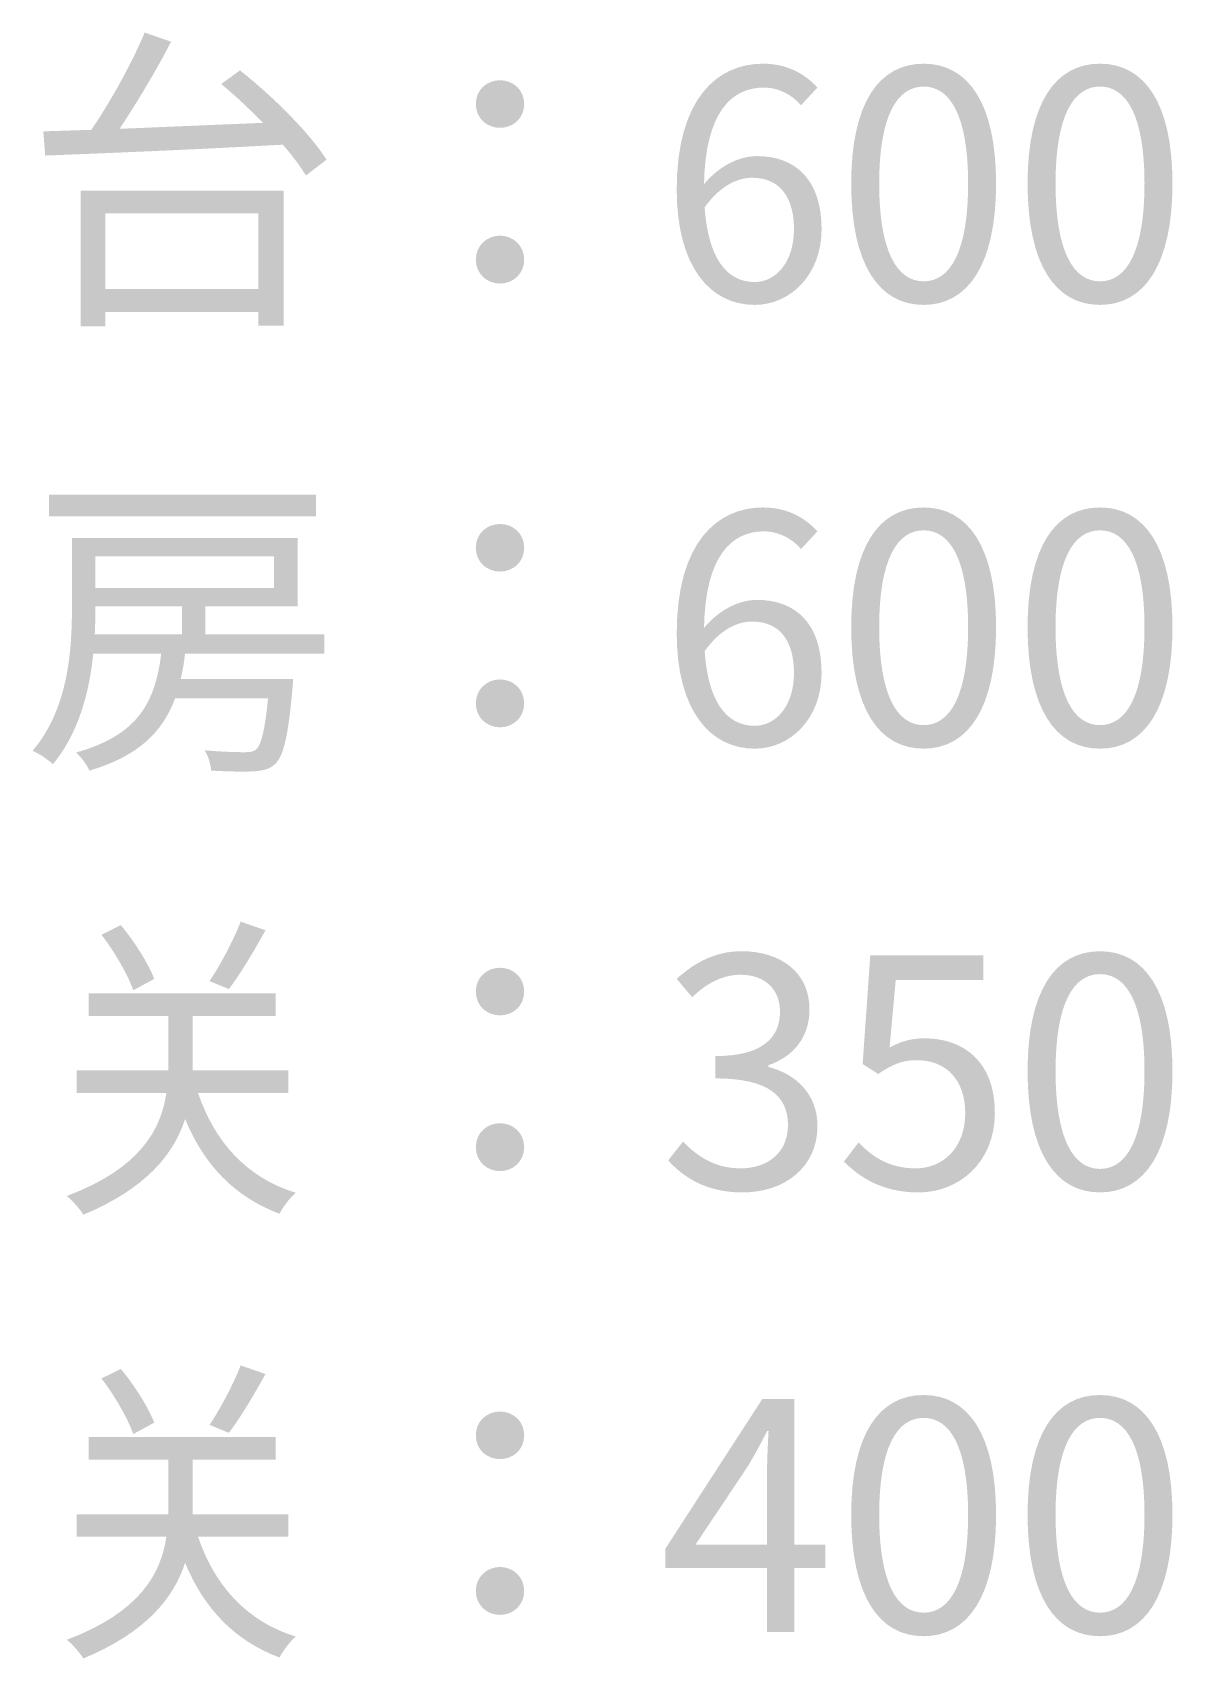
# Model space of a CAD drawing. Header units: millimetres. Extents: x -4600 to 229000, y -4300 to 19460.
# Drawn here: x 99060 to 100087, y 10971 to 12437 of the extents above; entities that cross this region are included whole.
import ezdxf

# ---------------------------------------------------------------- set-up
doc = ezdxf.new("R2010")
doc.units = ezdxf.units.MM
doc.header["$LTSCALE"] = 100
doc.layers.add('A-NOTE', color=7, linetype='Continuous', lineweight=18)

# ---------------------------------------------------------------- blocks, each defined once
blk = doc.blocks.new('A03_SHEET')
at = {"layer": 'A-NOTE'}
h = blk.add_hatch(color=256, dxfattribs=at)
edge = h.paths.add_edge_path()
edge.add_line((19069.5, 12347.7), (19071.2, 12325.9))
edge.add_spline(control_points=[(19071.2, 12325.9), (19124.2, 12327.9), (19207, 12331.4), (19285.5, 12335.7)], knot_values=[0, 0, 0, 0, 1, 1, 1, 1], degree=3, periodic=0)
edge.add_spline(control_points=[(19285.5, 12335.7), (19294.1, 12325.6), (19301.3, 12316.2), (19306.2, 12307.9)], knot_values=[0, 0, 0, 0, 1, 1, 1, 1], degree=3, periodic=0)
edge.add_line((19306.2, 12307.9), (19324.8, 12322.2))
edge.add_spline(control_points=[(19324.8, 12322.2), (19309.9, 12346), (19276.1, 12379.5), (19246.8, 12402.7)], knot_values=[0, 0, 0, 0, 1, 1, 1, 1], degree=3, periodic=0)
edge.add_line((19246.8, 12402.7), (19229.9, 12390.4))
edge.add_spline(control_points=[(19229.9, 12390.4), (19242.3, 12380.1), (19255.4, 12367.8), (19267.5, 12355.4)], knot_values=[0, 0, 0, 0, 1, 1, 1, 1], degree=3, periodic=0)
edge.add_line((19267.5, 12355.4), (19138.3, 12350))
edge.add_spline(control_points=[(19138.3, 12350), (19154, 12373.8), (19171.5, 12403), (19184.7, 12428.5)], knot_values=[0, 0, 0, 0, 1, 1, 1, 1], degree=3, periodic=0)
edge.add_line((19184.7, 12428.5), (19160.9, 12436.8))
edge.add_spline(control_points=[(19160.9, 12436.8), (19149.7, 12409.9), (19130.2, 12374.6), (19112.8, 12349.1)], knot_values=[0, 0, 0, 0, 1, 1, 1, 1], degree=3, periodic=0)
edge.add_line((19112.8, 12349.1), (19069.5, 12347.7))
h = blk.add_hatch(color=256, dxfattribs=at)
edge = h.paths.add_edge_path()
edge.add_spline(control_points=[(19710.7, 12191.3), (19743.3, 12191.3), (19771.1, 12218.8), (19771.1, 12259.5), (19771.1, 12303.6), (19748.2, 12325.4), (19712.7, 12325.4), (19696.4, 12325.4), (19678, 12315.9), (19665.1, 12300.1)], knot_values=[0, 0, 0, 0, 1, 1, 1, 2, 2, 2, 3, 3, 3, 3], degree=3, periodic=0)
edge.add_spline(control_points=[(19665.1, 12300.1), (19666.3, 12365.2), (19690.1, 12387.2), (19719.3, 12387.2), (19731.9, 12387.2), (19744.5, 12380.9), (19752.5, 12371.2)], knot_values=[0, 0, 0, 0, 1, 1, 1, 2, 2, 2, 2], degree=3, periodic=0)
edge.add_line((19752.5, 12371.2), (19767.4, 12387.2))
edge.add_spline(control_points=[(19767.4, 12387.2), (19755.7, 12399.8), (19739.9, 12408.7), (19718.1, 12408.7), (19677.4, 12408.7), (19640.5, 12377.5), (19640.5, 12295.3), (19640.5, 12225.9), (19670.6, 12191.3), (19710.7, 12191.3)], knot_values=[0, 0, 0, 0, 1, 1, 1, 2, 2, 2, 3, 3, 3, 3], degree=3, periodic=0)
edge = h.paths.add_edge_path(flags=0)
edge.add_spline(control_points=[(19665.7, 12279.2), (19679.5, 12298.7), (19695.5, 12305.9), (19708.4, 12305.9), (19733.9, 12305.9), (19746.2, 12287.8), (19746.2, 12259.5), (19746.2, 12230.8), (19730.7, 12211.9), (19710.7, 12211.9), (19684.3, 12211.9), (19668.6, 12235.7), (19665.7, 12279.2)], knot_values=[0, 0, 0, 0, 1, 1, 1, 2, 2, 2, 3, 3, 3, 4, 4, 4, 4], degree=3, periodic=0)
h = blk.add_hatch(color=256, dxfattribs=at)
edge = h.paths.add_edge_path()
edge.add_spline(control_points=[(19863.1, 12191.3), (19902.9, 12191.3), (19928.4, 12227.4), (19928.4, 12300.7), (19928.4, 12373.5), (19902.9, 12408.7), (19863.1, 12408.7), (19823, 12408.7), (19797.8, 12373.5), (19797.8, 12300.7), (19797.8, 12227.4), (19823, 12191.3), (19863.1, 12191.3)], knot_values=[0, 0, 0, 0, 1, 1, 1, 2, 2, 2, 3, 3, 3, 4, 4, 4, 4], degree=3, periodic=0)
edge = h.paths.add_edge_path(flags=0)
edge.add_spline(control_points=[(19863.1, 12212.5), (19839.3, 12212.5), (19823, 12239.1), (19823, 12300.7), (19823, 12362), (19839.3, 12388.1), (19863.1, 12388.1), (19886.9, 12388.1), (19903.2, 12362), (19903.2, 12300.7), (19903.2, 12239.1), (19886.9, 12212.5), (19863.1, 12212.5)], knot_values=[0, 0, 0, 0, 1, 1, 1, 2, 2, 2, 3, 3, 3, 4, 4, 4, 4], degree=3, periodic=0)
h = blk.add_hatch(color=256, dxfattribs=at)
edge = h.paths.add_edge_path()
edge.add_spline(control_points=[(20022.1, 12191.3), (20061.9, 12191.3), (20087.4, 12227.4), (20087.4, 12300.7), (20087.4, 12373.5), (20061.9, 12408.7), (20022.1, 12408.7), (19982, 12408.7), (19956.8, 12373.5), (19956.8, 12300.7), (19956.8, 12227.4), (19982, 12191.3), (20022.1, 12191.3)], knot_values=[0, 0, 0, 0, 1, 1, 1, 2, 2, 2, 3, 3, 3, 4, 4, 4, 4], degree=3, periodic=0)
edge = h.paths.add_edge_path(flags=0)
edge.add_spline(control_points=[(20022.1, 12212.5), (19998.3, 12212.5), (19982, 12239.1), (19982, 12300.7), (19982, 12362), (19998.3, 12388.1), (20022.1, 12388.1), (20045.9, 12388.1), (20062.2, 12362), (20062.2, 12300.7), (20062.2, 12239.1), (20045.9, 12212.5), (20022.1, 12212.5)], knot_values=[0, 0, 0, 0, 1, 1, 1, 2, 2, 2, 3, 3, 3, 4, 4, 4, 4], degree=3, periodic=0)
h = blk.add_hatch(color=256, dxfattribs=at)
edge = h.paths.add_edge_path()
edge.add_spline(control_points=[(19481.2, 12350.9), (19492.7, 12350.9), (19503, 12359.2), (19503, 12372.3), (19503, 12385.5), (19492.7, 12393.8), (19481.2, 12393.8), (19469.7, 12393.8), (19459.4, 12385.5), (19459.4, 12372.3), (19459.4, 12359.2), (19469.7, 12350.9), (19481.2, 12350.9)], knot_values=[0, 0, 0, 0, 1, 1, 1, 2, 2, 2, 3, 3, 3, 4, 4, 4, 4], degree=3, periodic=0)
h = blk.add_hatch(color=256, dxfattribs=at)
h.paths.add_polyline_path([(19103.3, 12294.4), (19103.3, 12172.1), (19125.4, 12172.1), (19125.4, 12185), (19263.2, 12185), (19263.2, 12172.7), (19286.1, 12172.7), (19286.1, 12294.4), (19103.3, 12294.4)])
h.paths.add_polyline_path([(19125.4, 12205.6), (19125.4, 12273.8), (19263.2, 12273.8), (19263.2, 12205.6), (19125.4, 12205.6)], flags=0)
h = blk.add_hatch(color=256, dxfattribs=at)
edge = h.paths.add_edge_path()
edge.add_spline(control_points=[(19481.2, 12210.5), (19492.7, 12210.5), (19503, 12219.1), (19503, 12232), (19503, 12245.1), (19492.7, 12253.7), (19481.2, 12253.7), (19469.7, 12253.7), (19459.4, 12245.1), (19459.4, 12232), (19459.4, 12219.1), (19469.7, 12210.5), (19481.2, 12210.5)], knot_values=[0, 0, 0, 0, 1, 1, 1, 2, 2, 2, 3, 3, 3, 4, 4, 4, 4], degree=3, periodic=0)
blk.add_hatch(color=256, dxfattribs=at).paths.add_polyline_path([(19074.7, 12020.2), (19074.7, 12000.7), (19315.3, 12000.7), (19315.3, 12020.2), (19074.7, 12020.2)])
h = blk.add_hatch(color=256, dxfattribs=at)
edge = h.paths.add_edge_path()
edge.add_spline(control_points=[(19710.7, 11791.3), (19743.3, 11791.3), (19771.1, 11818.8), (19771.1, 11859.5), (19771.1, 11903.6), (19748.2, 11925.4), (19712.7, 11925.4), (19696.4, 11925.4), (19678, 11915.9), (19665.1, 11900.1)], knot_values=[0, 0, 0, 0, 1, 1, 1, 2, 2, 2, 3, 3, 3, 3], degree=3, periodic=0)
edge.add_spline(control_points=[(19665.1, 11900.1), (19666.3, 11965.2), (19690.1, 11987.2), (19719.3, 11987.2), (19731.9, 11987.2), (19744.5, 11980.9), (19752.5, 11971.2)], knot_values=[0, 0, 0, 0, 1, 1, 1, 2, 2, 2, 2], degree=3, periodic=0)
edge.add_line((19752.5, 11971.2), (19767.4, 11987.2))
edge.add_spline(control_points=[(19767.4, 11987.2), (19755.7, 11999.8), (19739.9, 12008.7), (19718.1, 12008.7), (19677.4, 12008.7), (19640.5, 11977.5), (19640.5, 11895.3), (19640.5, 11825.9), (19670.6, 11791.3), (19710.7, 11791.3)], knot_values=[0, 0, 0, 0, 1, 1, 1, 2, 2, 2, 3, 3, 3, 3], degree=3, periodic=0)
edge = h.paths.add_edge_path(flags=0)
edge.add_spline(control_points=[(19665.7, 11879.2), (19679.5, 11898.7), (19695.5, 11905.9), (19708.4, 11905.9), (19733.9, 11905.9), (19746.2, 11887.8), (19746.2, 11859.5), (19746.2, 11830.8), (19730.7, 11811.9), (19710.7, 11811.9), (19684.3, 11811.9), (19668.6, 11835.7), (19665.7, 11879.2)], knot_values=[0, 0, 0, 0, 1, 1, 1, 2, 2, 2, 3, 3, 3, 4, 4, 4, 4], degree=3, periodic=0)
h = blk.add_hatch(color=256, dxfattribs=at)
edge = h.paths.add_edge_path()
edge.add_spline(control_points=[(19863.1, 11791.3), (19902.9, 11791.3), (19928.4, 11827.4), (19928.4, 11900.7), (19928.4, 11973.5), (19902.9, 12008.7), (19863.1, 12008.7), (19823, 12008.7), (19797.8, 11973.5), (19797.8, 11900.7), (19797.8, 11827.4), (19823, 11791.3), (19863.1, 11791.3)], knot_values=[0, 0, 0, 0, 1, 1, 1, 2, 2, 2, 3, 3, 3, 4, 4, 4, 4], degree=3, periodic=0)
edge = h.paths.add_edge_path(flags=0)
edge.add_spline(control_points=[(19863.1, 11812.5), (19839.3, 11812.5), (19823, 11839.1), (19823, 11900.7), (19823, 11962), (19839.3, 11988.1), (19863.1, 11988.1), (19886.9, 11988.1), (19903.2, 11962), (19903.2, 11900.7), (19903.2, 11839.1), (19886.9, 11812.5), (19863.1, 11812.5)], knot_values=[0, 0, 0, 0, 1, 1, 1, 2, 2, 2, 3, 3, 3, 4, 4, 4, 4], degree=3, periodic=0)
h = blk.add_hatch(color=256, dxfattribs=at)
edge = h.paths.add_edge_path()
edge.add_spline(control_points=[(20022.1, 11791.3), (20061.9, 11791.3), (20087.4, 11827.4), (20087.4, 11900.7), (20087.4, 11973.5), (20061.9, 12008.7), (20022.1, 12008.7), (19982, 12008.7), (19956.8, 11973.5), (19956.8, 11900.7), (19956.8, 11827.4), (19982, 11791.3), (20022.1, 11791.3)], knot_values=[0, 0, 0, 0, 1, 1, 1, 2, 2, 2, 3, 3, 3, 4, 4, 4, 4], degree=3, periodic=0)
edge = h.paths.add_edge_path(flags=0)
edge.add_spline(control_points=[(20022.1, 11812.5), (19998.3, 11812.5), (19982, 11839.1), (19982, 11900.7), (19982, 11962), (19998.3, 11988.1), (20022.1, 11988.1), (20045.9, 11988.1), (20062.2, 11962), (20062.2, 11900.7), (20062.2, 11839.1), (20045.9, 11812.5), (20022.1, 11812.5)], knot_values=[0, 0, 0, 0, 1, 1, 1, 2, 2, 2, 3, 3, 3, 4, 4, 4, 4], degree=3, periodic=0)
h = blk.add_hatch(color=256, dxfattribs=at)
edge = h.paths.add_edge_path()
edge.add_spline(control_points=[(19481.2, 11950.9), (19492.7, 11950.9), (19503, 11959.2), (19503, 11972.3), (19503, 11985.5), (19492.7, 11993.8), (19481.2, 11993.8), (19469.7, 11993.8), (19459.4, 11985.5), (19459.4, 11972.3), (19459.4, 11959.2), (19469.7, 11950.9), (19481.2, 11950.9)], knot_values=[0, 0, 0, 0, 1, 1, 1, 2, 2, 2, 3, 3, 3, 4, 4, 4, 4], degree=3, periodic=0)
h = blk.add_hatch(color=256, dxfattribs=at)
edge = h.paths.add_edge_path()
edge.add_line((19095.3, 11981.2), (19095.3, 11917.3))
edge.add_spline(control_points=[(19095.3, 11917.3), (19095.3, 11878.7), (19091.6, 11826.5), (19059.8, 11789.3)], knot_values=[0, 0, 0, 0, 1, 1, 1, 1], degree=3, periodic=0)
edge.add_spline(control_points=[(19059.8, 11789.3), (19065.2, 11787.3), (19074.4, 11781), (19078.1, 11777.2)], knot_values=[0, 0, 0, 0, 1, 1, 1, 1], degree=3, periodic=0)
edge.add_spline(control_points=[(19078.1, 11777.2), (19101.3, 11805), (19111.1, 11842.6), (19114.5, 11876.9)], knot_values=[0, 0, 0, 0, 1, 1, 1, 1], degree=3, periodic=0)
edge.add_line((19114.5, 11876.9), (19175.8, 11876.9))
edge.add_spline(control_points=[(19175.8, 11876.9), (19170.4, 11834.2), (19156, 11803.6), (19099, 11787.8)], knot_values=[0, 0, 0, 0, 1, 1, 1, 1], degree=3, periodic=0)
edge.add_spline(control_points=[(19099, 11787.8), (19103.3, 11784.1), (19109, 11776.4), (19111.1, 11771.5)], knot_values=[0, 0, 0, 0, 1, 1, 1, 1], degree=3, periodic=0)
edge.add_spline(control_points=[(19111.1, 11771.5), (19155.7, 11784.7), (19177.2, 11806.7), (19188.4, 11836.8)], knot_values=[0, 0, 0, 0, 1, 1, 1, 1], degree=3, periodic=0)
edge.add_line((19188.4, 11836.8), (19272.1, 11836.8))
edge.add_spline(control_points=[(19272.1, 11836.8), (19269.2, 11807.3), (19265.8, 11794.7), (19261.5, 11790.7)], knot_values=[0, 0, 0, 0, 1, 1, 1, 1], degree=3, periodic=0)
edge.add_spline(control_points=[(19261.5, 11790.7), (19258.9, 11788.4), (19256, 11788.1), (19250.9, 11788.1), (19245.4, 11788.1), (19230.5, 11788.4), (19215, 11789.8)], knot_values=[0, 0, 0, 0, 1, 1, 1, 2, 2, 2, 2], degree=3, periodic=0)
edge.add_spline(control_points=[(19215, 11789.8), (19218.2, 11784.7), (19220.5, 11777), (19220.8, 11771.5)], knot_values=[0, 0, 0, 0, 1, 1, 1, 1], degree=3, periodic=0)
edge.add_spline(control_points=[(19220.8, 11771.5), (19236.8, 11770.6), (19252.3, 11770.4), (19259.7, 11770.9), (19268, 11771.5), (19273.8, 11772.9), (19278.9, 11777.8)], knot_values=[0, 0, 0, 0, 1, 1, 1, 2, 2, 2, 2], degree=3, periodic=0)
edge.add_spline(control_points=[(19278.9, 11777.8), (19286.1, 11785.3), (19290.4, 11803), (19294.1, 11845.4)], knot_values=[0, 0, 0, 0, 1, 1, 1, 1], degree=3, periodic=0)
edge.add_spline(control_points=[(19294.1, 11845.4), (19294.4, 11848), (19294.7, 11854), (19294.7, 11854)], knot_values=[0, 0, 0, 0, 1, 1, 1, 1], degree=3, periodic=0)
edge.add_line((19294.7, 11854), (19193.3, 11854))
edge.add_spline(control_points=[(19193.3, 11854), (19195, 11861.2), (19196.4, 11868.9), (19197.3, 11876.9)], knot_values=[0, 0, 0, 0, 1, 1, 1, 1], degree=3, periodic=0)
edge.add_line((19197.3, 11876.9), (19322.8, 11876.9))
edge.add_line((19322.8, 11876.9), (19322.8, 11894.4))
edge.add_line((19322.8, 11894.4), (19215.6, 11894.4))
edge.add_line((19215.6, 11894.4), (19215.6, 11919.6))
edge.add_line((19215.6, 11919.6), (19298.7, 11919.6))
edge.add_line((19298.7, 11919.6), (19298.7, 11981.2))
edge.add_line((19298.7, 11981.2), (19095.3, 11981.2))
h.paths.add_polyline_path([(19116.5, 11964.6), (19277.5, 11964.6), (19277.5, 11936.2), (19116.5, 11936.2), (19116.5, 11964.6)], flags=0)
edge = h.paths.add_edge_path(flags=0)
edge.add_line((19116.5, 11919.6), (19194.4, 11919.6))
edge.add_line((19194.4, 11919.6), (19194.4, 11894.4))
edge.add_line((19194.4, 11894.4), (19115.9, 11894.4))
edge.add_spline(control_points=[(19115.9, 11894.4), (19116.2, 11902.4), (19116.5, 11909.9), (19116.5, 11917)], knot_values=[0, 0, 0, 0, 1, 1, 1, 1], degree=3, periodic=0)
edge.add_line((19116.5, 11917), (19116.5, 11919.6))
h = blk.add_hatch(color=256, dxfattribs=at)
edge = h.paths.add_edge_path()
edge.add_spline(control_points=[(19481.2, 11810.5), (19492.7, 11810.5), (19503, 11819.1), (19503, 11832), (19503, 11845.1), (19492.7, 11853.7), (19481.2, 11853.7), (19469.7, 11853.7), (19459.4, 11845.1), (19459.4, 11832), (19459.4, 11819.1), (19469.7, 11810.5), (19481.2, 11810.5)], knot_values=[0, 0, 0, 0, 1, 1, 1, 2, 2, 2, 3, 3, 3, 4, 4, 4, 4], degree=3, periodic=0)
h = blk.add_hatch(color=256, dxfattribs=at)
edge = h.paths.add_edge_path()
edge.add_spline(control_points=[(19121.9, 11623.6), (19133.7, 11608.4), (19145.7, 11587.5), (19150.6, 11573.5)], knot_values=[0, 0, 0, 0, 1, 1, 1, 1], degree=3, periodic=0)
edge.add_line((19150.6, 11573.5), (19169.5, 11583.8))
edge.add_spline(control_points=[(19169.5, 11583.8), (19164.3, 11597.3), (19151.7, 11617.6), (19139.4, 11632.2)], knot_values=[0, 0, 0, 0, 1, 1, 1, 1], degree=3, periodic=0)
edge.add_line((19139.4, 11632.2), (19121.9, 11623.6))
h = blk.add_hatch(color=256, dxfattribs=at)
edge = h.paths.add_edge_path()
edge.add_spline(control_points=[(19247.4, 11635.4), (19241.1, 11619), (19229.1, 11596.1), (19219.3, 11581.8)], knot_values=[0, 0, 0, 0, 1, 1, 1, 1], degree=3, periodic=0)
edge.add_line((19219.3, 11581.8), (19236.8, 11574.6))
edge.add_spline(control_points=[(19236.8, 11574.6), (19247.1, 11588.1), (19259.5, 11609), (19269.8, 11627.6)], knot_values=[0, 0, 0, 0, 1, 1, 1, 1], degree=3, periodic=0)
edge.add_line((19269.8, 11627.6), (19247.4, 11635.4))
h = blk.add_hatch(color=256, dxfattribs=at)
edge = h.paths.add_edge_path()
edge.add_spline(control_points=[(19699.8, 11391.3), (19737.3, 11391.3), (19767.4, 11413.6), (19767.4, 11451.2), (19767.4, 11480.1), (19747.6, 11498.4), (19723, 11504.4)], knot_values=[0, 0, 0, 0, 1, 1, 1, 2, 2, 2, 2], degree=3, periodic=0)
edge.add_line((19723, 11504.4), (19723, 11505.9))
edge.add_spline(control_points=[(19723, 11505.9), (19745.3, 11513.6), (19760.2, 11530.8), (19760.2, 11556.3), (19760.2, 11589.5), (19734.5, 11608.7), (19698.9, 11608.7), (19674.9, 11608.7), (19656.2, 11598.1), (19640.5, 11583.8)], knot_values=[0, 0, 0, 0, 1, 1, 1, 2, 2, 2, 3, 3, 3, 3], degree=3, periodic=0)
edge.add_line((19640.5, 11583.8), (19654.5, 11567.2))
edge.add_spline(control_points=[(19654.5, 11567.2), (19666.6, 11579.2), (19681.2, 11587.5), (19698.1, 11587.5), (19720.1, 11587.5), (19733.6, 11574.3), (19733.6, 11554.3), (19733.6, 11531.7), (19719, 11514.2), (19675.4, 11514.2)], knot_values=[0, 0, 0, 0, 1, 1, 1, 2, 2, 2, 3, 3, 3, 3], degree=3, periodic=0)
edge.add_line((19675.4, 11514.2), (19675.4, 11494.1))
edge.add_spline(control_points=[(19675.4, 11494.1), (19724.1, 11494.1), (19740.8, 11477.5), (19740.8, 11452), (19740.8, 11427.9), (19723.3, 11413), (19698.1, 11413), (19674.3, 11413), (19658.5, 11424.5), (19646.2, 11437.1)], knot_values=[0, 0, 0, 0, 1, 1, 1, 2, 2, 2, 3, 3, 3, 3], degree=3, periodic=0)
edge.add_line((19646.2, 11437.1), (19632.8, 11420.2))
edge.add_spline(control_points=[(19632.8, 11420.2), (19646.5, 11405), (19667.1, 11391.3), (19699.8, 11391.3)], knot_values=[0, 0, 0, 0, 1, 1, 1, 1], degree=3, periodic=0)
h = blk.add_hatch(color=256, dxfattribs=at)
edge = h.paths.add_edge_path()
edge.add_spline(control_points=[(20022.1, 11391.3), (20061.9, 11391.3), (20087.4, 11427.4), (20087.4, 11500.7), (20087.4, 11573.5), (20061.9, 11608.7), (20022.1, 11608.7), (19982, 11608.7), (19956.8, 11573.5), (19956.8, 11500.7), (19956.8, 11427.4), (19982, 11391.3), (20022.1, 11391.3)], knot_values=[0, 0, 0, 0, 1, 1, 1, 2, 2, 2, 3, 3, 3, 4, 4, 4, 4], degree=3, periodic=0)
edge = h.paths.add_edge_path(flags=0)
edge.add_spline(control_points=[(20022.1, 11412.5), (19998.3, 11412.5), (19982, 11439.1), (19982, 11500.7), (19982, 11562), (19998.3, 11588.1), (20022.1, 11588.1), (20045.9, 11588.1), (20062.2, 11562), (20062.2, 11500.7), (20062.2, 11439.1), (20045.9, 11412.5), (20022.1, 11412.5)], knot_values=[0, 0, 0, 0, 1, 1, 1, 2, 2, 2, 3, 3, 3, 4, 4, 4, 4], degree=3, periodic=0)
h = blk.add_hatch(color=256, dxfattribs=at)
edge = h.paths.add_edge_path()
edge.add_spline(control_points=[(19481.2, 11550.9), (19492.7, 11550.9), (19503, 11559.2), (19503, 11572.3), (19503, 11585.5), (19492.7, 11593.8), (19481.2, 11593.8), (19469.7, 11593.8), (19459.4, 11585.5), (19459.4, 11572.3), (19459.4, 11559.2), (19469.7, 11550.9), (19481.2, 11550.9)], knot_values=[0, 0, 0, 0, 1, 1, 1, 2, 2, 2, 3, 3, 3, 4, 4, 4, 4], degree=3, periodic=0)
h = blk.add_hatch(color=256, dxfattribs=at)
edge = h.paths.add_edge_path()
edge.add_spline(control_points=[(19858.5, 11391.3), (19893.8, 11391.3), (19927.3, 11417.3), (19927.3, 11463.2), (19927.3, 11509.6), (19898.6, 11530.2), (19864, 11530.2), (19851.4, 11530.2), (19841.9, 11527.1), (19832.4, 11521.9)], knot_values=[0, 0, 0, 0, 1, 1, 1, 2, 2, 2, 3, 3, 3, 3], degree=3, periodic=0)
edge.add_line((19832.4, 11521.9), (19837.9, 11582.7))
edge.add_line((19837.9, 11582.7), (19917, 11582.7))
edge.add_line((19917, 11582.7), (19917, 11605))
edge.add_line((19917, 11605), (19815, 11605))
edge.add_line((19815, 11605), (19808.1, 11507))
edge.add_line((19808.1, 11507), (19822.1, 11498.1))
edge.add_spline(control_points=[(19822.1, 11498.1), (19834.2, 11506.2), (19843, 11510.5), (19857.1, 11510.5), (19883.4, 11510.5), (19900.6, 11492.7), (19900.6, 11462.6), (19900.6, 11432), (19880.9, 11413), (19855.9, 11413), (19831.6, 11413), (19816.1, 11424.2), (19804.4, 11436.3)], knot_values=[0, 0, 0, 0, 1, 1, 1, 2, 2, 2, 3, 3, 3, 4, 4, 4, 4], degree=3, periodic=0)
edge.add_line((19804.4, 11436.3), (19791.2, 11419.1))
edge.add_spline(control_points=[(19791.2, 11419.1), (19805.5, 11405), (19825.6, 11391.3), (19858.5, 11391.3)], knot_values=[0, 0, 0, 0, 1, 1, 1, 1], degree=3, periodic=0)
h = blk.add_hatch(color=256, dxfattribs=at)
edge = h.paths.add_edge_path()
edge.add_line((19099.6, 11501.3), (19099.6, 11480.9))
edge.add_line((19099.6, 11480.9), (19180.4, 11480.9))
edge.add_spline(control_points=[(19180.4, 11480.9), (19175.8, 11448.9), (19157.7, 11413.3), (19090.7, 11388.1)], knot_values=[0, 0, 0, 0, 1, 1, 1, 1], degree=3, periodic=0)
edge.add_spline(control_points=[(19090.7, 11388.1), (19095.9, 11383.8), (19102.7, 11376.1), (19105.6, 11371.2)], knot_values=[0, 0, 0, 0, 1, 1, 1, 1], degree=3, periodic=0)
edge.add_spline(control_points=[(19105.6, 11371.2), (19162.6, 11395), (19187.3, 11426.2), (19197.3, 11457.5)], knot_values=[0, 0, 0, 0, 1, 1, 1, 1], degree=3, periodic=0)
edge.add_spline(control_points=[(19197.3, 11457.5), (19214.2, 11416.5), (19241.7, 11387.3), (19282.4, 11372.1)], knot_values=[0, 0, 0, 0, 1, 1, 1, 1], degree=3, periodic=0)
edge.add_spline(control_points=[(19282.4, 11372.1), (19285.5, 11378.1), (19291.8, 11386.4), (19297, 11391)], knot_values=[0, 0, 0, 0, 1, 1, 1, 1], degree=3, periodic=0)
edge.add_spline(control_points=[(19297, 11391), (19252.6, 11404.7), (19223.9, 11437.1), (19209, 11480.9)], knot_values=[0, 0, 0, 0, 1, 1, 1, 1], degree=3, periodic=0)
edge.add_line((19209, 11480.9), (19290.4, 11480.9))
edge.add_line((19290.4, 11480.9), (19290.4, 11501.3))
edge.add_line((19290.4, 11501.3), (19204.2, 11501.3))
edge.add_line((19204.2, 11501.3), (19204.2, 11506.4))
edge.add_line((19204.2, 11506.4), (19204.2, 11550.3))
edge.add_line((19204.2, 11550.3), (19278.9, 11550.3))
edge.add_line((19278.9, 11550.3), (19278.9, 11570.9))
edge.add_line((19278.9, 11570.9), (19110.5, 11570.9))
edge.add_line((19110.5, 11570.9), (19110.5, 11550.3))
edge.add_line((19110.5, 11550.3), (19182.1, 11550.3))
edge.add_line((19182.1, 11550.3), (19182.1, 11506.7))
edge.add_line((19182.1, 11506.7), (19182.1, 11501.3))
edge.add_line((19182.1, 11501.3), (19099.6, 11501.3))
h = blk.add_hatch(color=256, dxfattribs=at)
edge = h.paths.add_edge_path()
edge.add_spline(control_points=[(19481.2, 11410.5), (19492.7, 11410.5), (19503, 11419.1), (19503, 11432), (19503, 11445.1), (19492.7, 11453.7), (19481.2, 11453.7), (19469.7, 11453.7), (19459.4, 11445.1), (19459.4, 11432), (19459.4, 11419.1), (19469.7, 11410.5), (19481.2, 11410.5)], knot_values=[0, 0, 0, 0, 1, 1, 1, 2, 2, 2, 3, 3, 3, 4, 4, 4, 4], degree=3, periodic=0)
h = blk.add_hatch(color=256, dxfattribs=at)
edge = h.paths.add_edge_path()
edge.add_spline(control_points=[(19121.9, 11223.6), (19133.7, 11208.4), (19145.7, 11187.5), (19150.6, 11173.5)], knot_values=[0, 0, 0, 0, 1, 1, 1, 1], degree=3, periodic=0)
edge.add_line((19150.6, 11173.5), (19169.5, 11183.8))
edge.add_spline(control_points=[(19169.5, 11183.8), (19164.3, 11197.3), (19151.7, 11217.6), (19139.4, 11232.2)], knot_values=[0, 0, 0, 0, 1, 1, 1, 1], degree=3, periodic=0)
edge.add_line((19139.4, 11232.2), (19121.9, 11223.6))
h = blk.add_hatch(color=256, dxfattribs=at)
edge = h.paths.add_edge_path()
edge.add_spline(control_points=[(19247.4, 11235.4), (19241.1, 11219), (19229.1, 11196.1), (19219.3, 11181.8)], knot_values=[0, 0, 0, 0, 1, 1, 1, 1], degree=3, periodic=0)
edge.add_line((19219.3, 11181.8), (19236.8, 11174.6))
edge.add_spline(control_points=[(19236.8, 11174.6), (19247.1, 11188.1), (19259.5, 11209), (19269.8, 11227.6)], knot_values=[0, 0, 0, 0, 1, 1, 1, 1], degree=3, periodic=0)
edge.add_line((19269.8, 11227.6), (19247.4, 11235.4))
h = blk.add_hatch(color=256, dxfattribs=at)
h.paths.add_polyline_path([(19721.9, 10995), (19746.5, 10995), (19746.5, 11052.9), (19774.6, 11052.9), (19774.6, 11073.8), (19746.5, 11073.8), (19746.5, 11205), (19717.6, 11205), (19630.2, 11070.1), (19630.2, 11052.9), (19721.9, 11052.9), (19721.9, 10995)])
edge = h.paths.add_edge_path(flags=0)
edge.add_line((19721.9, 11073.8), (19657.4, 11073.8))
edge.add_line((19657.4, 11073.8), (19705.2, 11145.4))
edge.add_spline(control_points=[(19705.2, 11145.4), (19711.3, 11155.7), (19717, 11166.3), (19722.1, 11176.4)], knot_values=[0, 0, 0, 0, 1, 1, 1, 1], degree=3, periodic=0)
edge.add_line((19722.1, 11176.4), (19723.3, 11176.4))
edge.add_spline(control_points=[(19723.3, 11176.4), (19722.7, 11165.8), (19721.9, 11148.6), (19721.9, 11138.2)], knot_values=[0, 0, 0, 0, 1, 1, 1, 1], degree=3, periodic=0)
edge.add_line((19721.9, 11138.2), (19721.9, 11073.8))
h = blk.add_hatch(color=256, dxfattribs=at)
edge = h.paths.add_edge_path()
edge.add_spline(control_points=[(19863.1, 10991.3), (19902.9, 10991.3), (19928.4, 11027.4), (19928.4, 11100.7), (19928.4, 11173.5), (19902.9, 11208.7), (19863.1, 11208.7), (19823, 11208.7), (19797.8, 11173.5), (19797.8, 11100.7), (19797.8, 11027.4), (19823, 10991.3), (19863.1, 10991.3)], knot_values=[0, 0, 0, 0, 1, 1, 1, 2, 2, 2, 3, 3, 3, 4, 4, 4, 4], degree=3, periodic=0)
edge = h.paths.add_edge_path(flags=0)
edge.add_spline(control_points=[(19863.1, 11012.5), (19839.3, 11012.5), (19823, 11039.1), (19823, 11100.7), (19823, 11162), (19839.3, 11188.1), (19863.1, 11188.1), (19886.9, 11188.1), (19903.2, 11162), (19903.2, 11100.7), (19903.2, 11039.1), (19886.9, 11012.5), (19863.1, 11012.5)], knot_values=[0, 0, 0, 0, 1, 1, 1, 2, 2, 2, 3, 3, 3, 4, 4, 4, 4], degree=3, periodic=0)
h = blk.add_hatch(color=256, dxfattribs=at)
edge = h.paths.add_edge_path()
edge.add_spline(control_points=[(20022.1, 10991.3), (20061.9, 10991.3), (20087.4, 11027.4), (20087.4, 11100.7), (20087.4, 11173.5), (20061.9, 11208.7), (20022.1, 11208.7), (19982, 11208.7), (19956.8, 11173.5), (19956.8, 11100.7), (19956.8, 11027.4), (19982, 10991.3), (20022.1, 10991.3)], knot_values=[0, 0, 0, 0, 1, 1, 1, 2, 2, 2, 3, 3, 3, 4, 4, 4, 4], degree=3, periodic=0)
edge = h.paths.add_edge_path(flags=0)
edge.add_spline(control_points=[(20022.1, 11012.5), (19998.3, 11012.5), (19982, 11039.1), (19982, 11100.7), (19982, 11162), (19998.3, 11188.1), (20022.1, 11188.1), (20045.9, 11188.1), (20062.2, 11162), (20062.2, 11100.7), (20062.2, 11039.1), (20045.9, 11012.5), (20022.1, 11012.5)], knot_values=[0, 0, 0, 0, 1, 1, 1, 2, 2, 2, 3, 3, 3, 4, 4, 4, 4], degree=3, periodic=0)
h = blk.add_hatch(color=256, dxfattribs=at)
edge = h.paths.add_edge_path()
edge.add_spline(control_points=[(19481.2, 11150.9), (19492.7, 11150.9), (19503, 11159.2), (19503, 11172.3), (19503, 11185.5), (19492.7, 11193.8), (19481.2, 11193.8), (19469.7, 11193.8), (19459.4, 11185.5), (19459.4, 11172.3), (19459.4, 11159.2), (19469.7, 11150.9), (19481.2, 11150.9)], knot_values=[0, 0, 0, 0, 1, 1, 1, 2, 2, 2, 3, 3, 3, 4, 4, 4, 4], degree=3, periodic=0)
h = blk.add_hatch(color=256, dxfattribs=at)
edge = h.paths.add_edge_path()
edge.add_line((19099.6, 11101.3), (19099.6, 11080.9))
edge.add_line((19099.6, 11080.9), (19180.4, 11080.9))
edge.add_spline(control_points=[(19180.4, 11080.9), (19175.8, 11048.9), (19157.7, 11013.3), (19090.7, 10988.1)], knot_values=[0, 0, 0, 0, 1, 1, 1, 1], degree=3, periodic=0)
edge.add_spline(control_points=[(19090.7, 10988.1), (19095.9, 10983.8), (19102.7, 10976.1), (19105.6, 10971.2)], knot_values=[0, 0, 0, 0, 1, 1, 1, 1], degree=3, periodic=0)
edge.add_spline(control_points=[(19105.6, 10971.2), (19162.6, 10995), (19187.3, 11026.2), (19197.3, 11057.5)], knot_values=[0, 0, 0, 0, 1, 1, 1, 1], degree=3, periodic=0)
edge.add_spline(control_points=[(19197.3, 11057.5), (19214.2, 11016.5), (19241.7, 10987.3), (19282.4, 10972.1)], knot_values=[0, 0, 0, 0, 1, 1, 1, 1], degree=3, periodic=0)
edge.add_spline(control_points=[(19282.4, 10972.1), (19285.5, 10978.1), (19291.8, 10986.4), (19297, 10991)], knot_values=[0, 0, 0, 0, 1, 1, 1, 1], degree=3, periodic=0)
edge.add_spline(control_points=[(19297, 10991), (19252.6, 11004.7), (19223.9, 11037.1), (19209, 11080.9)], knot_values=[0, 0, 0, 0, 1, 1, 1, 1], degree=3, periodic=0)
edge.add_line((19209, 11080.9), (19290.4, 11080.9))
edge.add_line((19290.4, 11080.9), (19290.4, 11101.3))
edge.add_line((19290.4, 11101.3), (19204.2, 11101.3))
edge.add_line((19204.2, 11101.3), (19204.2, 11106.4))
edge.add_line((19204.2, 11106.4), (19204.2, 11150.3))
edge.add_line((19204.2, 11150.3), (19278.9, 11150.3))
edge.add_line((19278.9, 11150.3), (19278.9, 11170.9))
edge.add_line((19278.9, 11170.9), (19110.5, 11170.9))
edge.add_line((19110.5, 11170.9), (19110.5, 11150.3))
edge.add_line((19110.5, 11150.3), (19182.1, 11150.3))
edge.add_line((19182.1, 11150.3), (19182.1, 11106.7))
edge.add_line((19182.1, 11106.7), (19182.1, 11101.3))
edge.add_line((19182.1, 11101.3), (19099.6, 11101.3))
h = blk.add_hatch(color=256, dxfattribs=at)
edge = h.paths.add_edge_path()
edge.add_spline(control_points=[(19481.2, 11010.5), (19492.7, 11010.5), (19503, 11019.1), (19503, 11032), (19503, 11045.1), (19492.7, 11053.7), (19481.2, 11053.7), (19469.7, 11053.7), (19459.4, 11045.1), (19459.4, 11032), (19459.4, 11019.1), (19469.7, 11010.5), (19481.2, 11010.5)], knot_values=[0, 0, 0, 0, 1, 1, 1, 2, 2, 2, 3, 3, 3, 4, 4, 4, 4], degree=3, periodic=0)

msp = doc.modelspace()

# ---------------------------------------------------------------- block references
msp.add_blockref('A03_SHEET', (80000, 0))

doc.saveas('drawing.dxf')
